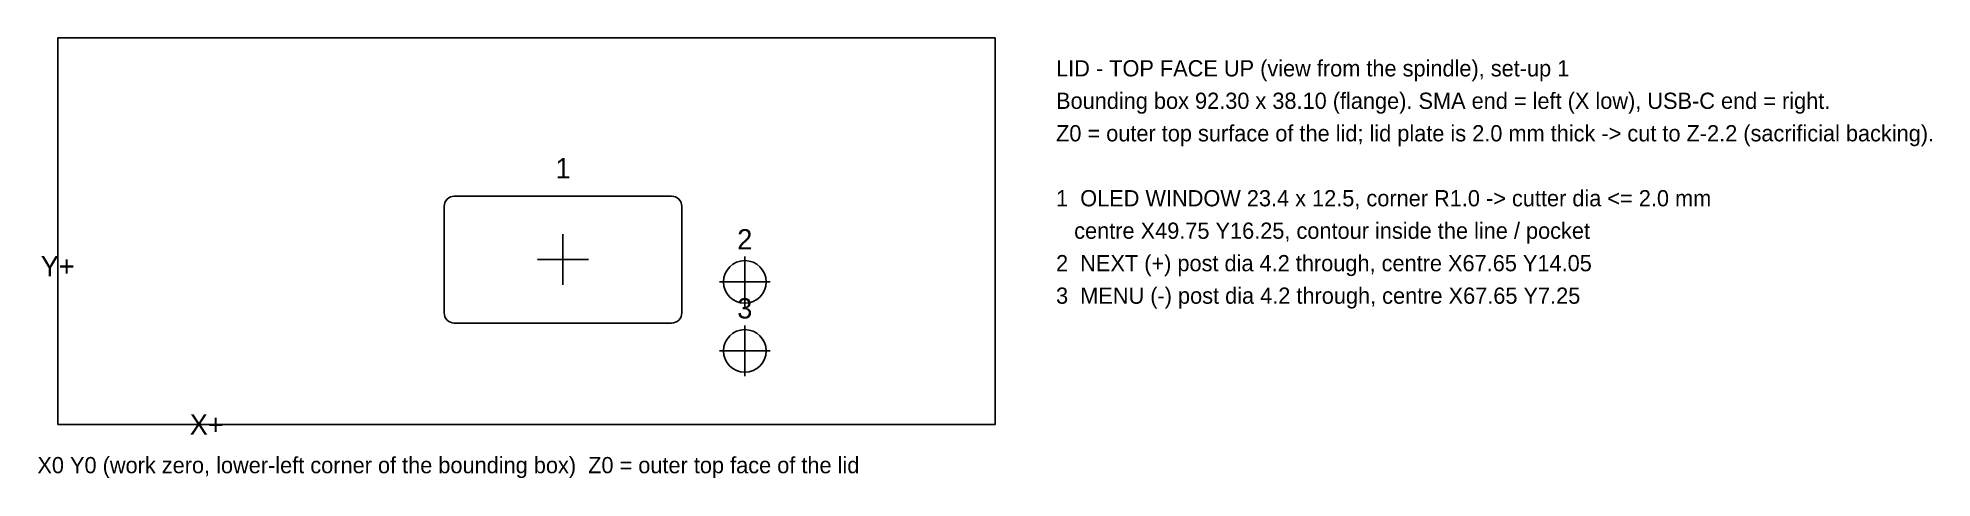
# Model space of a CAD drawing. Header units: millimetres. Extents: x -2 to 185, y -5 to 38.
import ezdxf
from ezdxf.enums import TextEntityAlignment as Align

# ---------------------------------------------------------------- set-up
doc = ezdxf.new("R2010")
doc.units = ezdxf.units.MM
for name, color, linetype in [('AXES', 2, 'Continuous'), ('CENTER', 3, 'Continuous'), ('CUT_THROUGH', 1, 'Continuous'), ('STOCK', 8, 'Continuous'), ('TEXT', 7, 'Continuous')]:
    doc.layers.add(name, color=color, linetype=linetype)

msp = doc.modelspace()

# ---------------------------------------------------------------- linework, layer by layer
at = {"layer": 'AXES'}
for q in [(0, 12), (12, 0)]:
    msp.add_line((0, 0), q, dxfattribs=at)
at = {"layer": 'CENTER'}
for p, q in [((49.75, 13.75), (49.75, 18.75)), ((47.25, 16.25), (52.25, 16.25)), ((67.65, 11.55), (67.65, 16.55)), ((65.15, 14.05), (70.15, 14.05)), ((67.65, 4.75), (67.65, 9.75)), ((65.15, 7.25), (70.15, 7.25))]:
    msp.add_line(p, q, dxfattribs=at)
at = {"layer": 'CUT_THROUGH'}
msp.add_lwpolyline([(39.05, 10), (60.45, 10, 0.414214), (61.45, 11), (61.45, 21.5, 0.414214), (60.45, 22.5), (39.05, 22.5, 0.414214), (38.05, 21.5), (38.05, 11, 0.414214)], format="xyb", close=True, dxfattribs=at)
for centre in [(67.65, 14.05), (67.65, 7.25)]:
    msp.add_circle(centre, 2.1, dxfattribs=at)
at = {"layer": 'STOCK'}
msp.add_lwpolyline([(0, 0), (92.3, 0), (92.3, 38.1), (0, 38.1)], close=True, dxfattribs=at)

# ---------------------------------------------------------------- texts
at = {"layer": 'TEXT'}
for s, height, p in [('LID - TOP FACE UP (view from the spindle), set-up 1', 1.6, (98.3, 35.1)), ('Bounding box 92.30 x 38.10 (flange). SMA end = left (X low), USB-C end = right.', 1.6, (98.3, 31.9)), ('Z0 = outer top surface of the lid; lid plate is 2.0 mm thick -> cut to Z-2.2 (sacrificial backing).', 1.6, (98.3, 28.7)), ('1  OLED WINDOW 23.4 x 12.5, corner R1.0 -> cutter dia <= 2.0 mm', 1.6, (98.3, 22.3)), ('   centre X49.75 Y16.25, contour inside the line / pocket', 1.6, (98.3, 19.1)), ('2  NEXT (+) post dia 4.2 through, centre X67.65 Y14.05', 1.6, (98.3, 15.9)), ('3  MENU (-) post dia 4.2 through, centre X67.65 Y7.25', 1.6, (98.3, 12.7)), ('X+', 2, (13, 0)), ('X0 Y0 (work zero, lower-left corner of the bounding box)  Z0 = outer top face of the lid', 1.6, (-2, -4))]:
    msp.add_text(s, height=height, dxfattribs=at).set_placement(p, align=Align.MIDDLE_LEFT)
for s, p in [('1', (49.75, 25.25)), ('2', (67.65, 18.25)), ('3', (67.65, 11.45))]:
    msp.add_text(s, height=2, dxfattribs=at).set_placement(p, align=Align.MIDDLE_CENTER)
msp.add_text('Y+', height=2, dxfattribs=at).set_placement((0, 14), align=Align.BOTTOM_CENTER)

doc.saveas('drawing.dxf')
